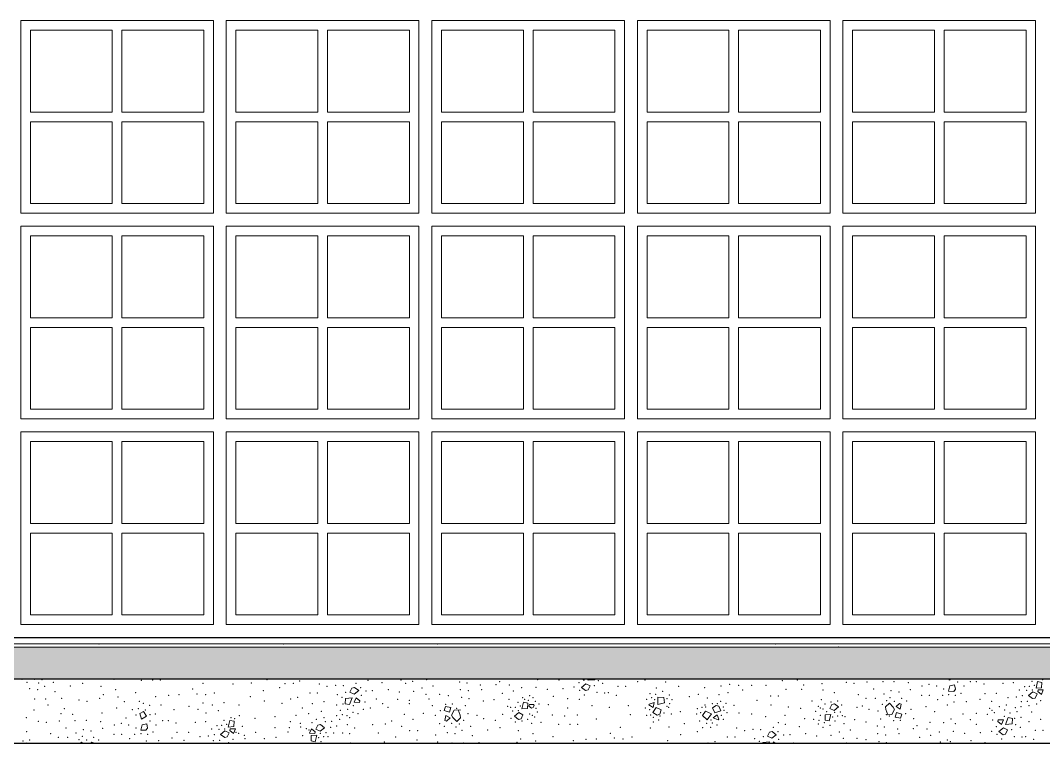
# Model space of a CAD drawing. Header units: metres. Extents: x -67.2 to -32.8, y -0.2 to 5.
# Drawn here: x -61.374 to -59.782, y -0.165 to 0.96 of the extents above; entities that cross this region are included whole.
import ezdxf

# ---------------------------------------------------------------- set-up
doc = ezdxf.new("R2010")
doc.units = ezdxf.units.M
doc.header["$MEASUREMENT"] = 0
for name, color, linetype, lineweight in [('Janelas Archicad_Caneta_No__3', 7, 'Continuous', 25), ('Janelas Archicad_Caneta_No__43', 44, 'Continuous', 0), ('LAJES.EST_Caneta_No__241', 7, 'Continuous', 13), ('LAJES.EST_Caneta_No__3', 7, 'Continuous', 25)]:
    doc.layers.add(name, color=color, linetype=linetype, lineweight=lineweight)
doc.layers.add('LAJES.EST', color=7, linetype='Continuous')
doc.layers.add('LAJES.EST_Caneta_No__95', color=7, linetype='Continuous', lineweight=0, true_color=0xaeaeae)
doc.layers.add('LAJES.EST_Caneta_No__97', color=7, linetype='Continuous', lineweight=5, true_color=0x6b6b6b)

# ---------------------------------------------------------------- blocks, each defined once
blk = doc.blocks.new('*X1')
at = {"layer": 'LAJES.EST_Caneta_No__241', "color": 7, "linetype": 'Continuous', "lineweight": 13}
for p, q in [((-60.8614, -0.0851), (-60.8583, -0.0787)), ((-60.8583, -0.0787), (-60.8542, -0.0777)), ((-60.8542, -0.0777), (-60.8479, -0.0827)), ((-60.4942, -0.0721), (-60.501, -0.0777)), ((-60.4946, -0.0827), (-60.501, -0.0777)), ((-60.497, -0.0667), (-60.499, -0.065)), ((-60.4963, -0.065), (-60.497, -0.0667)), ((-60.4942, -0.0721), (-60.4875, -0.0753)), ((-60.4909, -0.0666), (-60.4902, -0.065)), ((-60.4804, -0.0657), (-60.4909, -0.0666)), ((-60.4875, -0.0753), (-60.4906, -0.0817)), ((-60.4804, -0.065), (-60.4804, -0.0657)), ((-59.9275, -0.0751), (-59.9295, -0.0836)), ((-59.9285, -0.0665), (-59.9289, -0.065)), ((-59.926, -0.065), (-59.9285, -0.0665)), ((-59.9275, -0.0751), (-59.9202, -0.0736)), ((-59.9202, -0.0736), (-59.9188, -0.0805)), ((-59.7934, -0.0787), (-59.7909, -0.0684)), ((-59.7847, -0.0781), (-59.7934, -0.0787)), ((-59.7844, -0.0698), (-59.7909, -0.0684)), ((-59.7844, -0.0698), (-59.7847, -0.0781)), ((-60.8688, -0.1031), (-60.8685, -0.0947)), ((-60.8685, -0.0947), (-60.858, -0.0938)), ((-60.858, -0.0938), (-60.8623, -0.1045)), ((-60.8547, -0.0883), (-60.8614, -0.0851)), ((-60.8548, -0.1007), (-60.8519, -0.0937)), ((-60.8547, -0.0883), (-60.8479, -0.0827)), ((-60.8519, -0.0937), (-60.8461, -0.0985)), ((-60.4906, -0.0817), (-60.4946, -0.0827)), ((-60.382, -0.1044), (-60.3823, -0.093)), ((-60.3728, -0.0935), (-60.3823, -0.093)), ((-60.3728, -0.0935), (-60.3718, -0.1018)), ((-59.9215, -0.0838), (-59.9295, -0.0836)), ((-59.9188, -0.0805), (-59.9215, -0.0838)), ((-59.7984, -0.0846), (-59.8053, -0.0902)), ((-59.7989, -0.0952), (-59.8053, -0.0902)), ((-59.7948, -0.0942), (-59.7989, -0.0952)), ((-59.7984, -0.0846), (-59.7918, -0.0878)), ((-59.7918, -0.0878), (-59.7948, -0.0942)), ((-59.7908, -0.084), (-59.7901, -0.0814)), ((-59.785, -0.0887), (-59.7908, -0.084)), ((-59.7901, -0.0814), (-59.7822, -0.0817)), ((-59.7822, -0.0817), (-59.785, -0.0887)), ((-60.8688, -0.1031), (-60.8623, -0.1045)), ((-60.8468, -0.1011), (-60.8548, -0.1007)), ((-60.8461, -0.0985), (-60.8468, -0.1011)), ((-60.7127, -0.1072), (-60.715, -0.1135)), ((-60.7127, -0.1072), (-60.7045, -0.1087)), ((-60.7045, -0.1087), (-60.7065, -0.1164)), ((-60.5937, -0.111), (-60.5911, -0.1007)), ((-60.585, -0.1105), (-60.5937, -0.111)), ((-60.5847, -0.1021), (-60.5911, -0.1007)), ((-60.5847, -0.1021), (-60.585, -0.1105)), ((-60.5828, -0.1068), (-60.5821, -0.1042)), ((-60.5787, -0.1102), (-60.5828, -0.1068)), ((-60.5821, -0.1042), (-60.5758, -0.1045)), ((-60.5787, -0.1102), (-60.576, -0.1091)), ((-60.5748, -0.106), (-60.576, -0.1091)), ((-60.5748, -0.106), (-60.5758, -0.1045)), ((-60.396, -0.105), (-60.3959, -0.1037)), ((-60.3895, -0.1088), (-60.396, -0.105)), ((-60.3959, -0.1037), (-60.3878, -0.1014)), ((-60.3849, -0.1091), (-60.3902, -0.1169)), ((-60.3878, -0.1014), (-60.3895, -0.1088)), ((-60.3849, -0.1091), (-60.3772, -0.1125)), ((-60.3718, -0.1018), (-60.382, -0.1044)), ((-60.2971, -0.1096), (-60.2913, -0.1056)), ((-60.2933, -0.117), (-60.2971, -0.1096)), ((-60.2913, -0.1056), (-60.2872, -0.1068)), ((-60.2872, -0.1068), (-60.2842, -0.1143)), ((-60.1144, -0.1105), (-60.1113, -0.1041)), ((-60.1077, -0.1137), (-60.1144, -0.1105)), ((-60.1113, -0.1041), (-60.1072, -0.1031)), ((-60.1077, -0.1137), (-60.1009, -0.1081)), ((-60.1072, -0.1031), (-60.1009, -0.1081)), ((-60.0275, -0.1078), (-60.0217, -0.1022)), ((-60.0271, -0.1119), (-60.0275, -0.1078)), ((-60.0217, -0.1022), (-60.0156, -0.1085)), ((-60.0156, -0.1085), (-60.0135, -0.112)), ((-60.0114, -0.1076), (-60.0059, -0.1025)), ((-60.0048, -0.1114), (-60.0114, -0.1076)), ((-60.0059, -0.1025), (-60.0034, -0.1036)), ((-60.0034, -0.1036), (-60.0048, -0.1114)), ((-61.1827, -0.1154), (-61.1888, -0.1182)), ((-61.1861, -0.1271), (-61.1888, -0.1182)), ((-61.178, -0.1222), (-61.1861, -0.1271)), ((-61.1827, -0.1154), (-61.178, -0.1222)), ((-60.7065, -0.1164), (-60.715, -0.1135)), ((-60.7137, -0.1293), (-60.7123, -0.1215)), ((-60.7123, -0.1215), (-60.7057, -0.1252)), ((-60.7057, -0.1252), (-60.7112, -0.1303)), ((-60.699, -0.1129), (-60.7036, -0.1209)), ((-60.7014, -0.1244), (-60.7036, -0.1209)), ((-60.6953, -0.1307), (-60.7014, -0.1244)), ((-60.693, -0.1126), (-60.699, -0.1129)), ((-60.6895, -0.1251), (-60.6953, -0.1307)), ((-60.69, -0.1209), (-60.693, -0.1126)), ((-60.69, -0.1209), (-60.6895, -0.1251)), ((-60.5987, -0.1169), (-60.6055, -0.1225)), ((-60.5992, -0.1275), (-60.6055, -0.1225)), ((-60.5951, -0.1265), (-60.5992, -0.1275)), ((-60.5987, -0.1169), (-60.5921, -0.1201)), ((-60.5921, -0.1201), (-60.5951, -0.1265)), ((-60.3832, -0.1209), (-60.3902, -0.1169)), ((-60.3793, -0.1192), (-60.3832, -0.1209)), ((-60.3772, -0.1125), (-60.3793, -0.1192)), ((-60.3125, -0.1215), (-60.308, -0.1144)), ((-60.3125, -0.1215), (-60.3054, -0.1279)), ((-60.308, -0.1144), (-60.2985, -0.1188)), ((-60.2985, -0.1188), (-60.3054, -0.1279)), ((-60.2958, -0.1248), (-60.2899, -0.1202)), ((-60.2882, -0.1281), (-60.2958, -0.1248)), ((-60.2933, -0.117), (-60.2842, -0.1143)), ((-60.2899, -0.1202), (-60.2872, -0.1272)), ((-60.2872, -0.1272), (-60.2882, -0.1281)), ((-60.1218, -0.1285), (-60.1215, -0.1201)), ((-60.1215, -0.1201), (-60.1128, -0.1196)), ((-60.1128, -0.1196), (-60.1153, -0.1299)), ((-60.0271, -0.1119), (-60.0241, -0.1203)), ((-60.0241, -0.1203), (-60.0181, -0.12)), ((-60.0181, -0.12), (-60.0135, -0.112)), ((-60.0126, -0.1242), (-60.0105, -0.1165)), ((-60.0044, -0.1256), (-60.0126, -0.1242)), ((-60.0105, -0.1165), (-60.0021, -0.1194)), ((-60.0044, -0.1256), (-60.0021, -0.1194)), ((-59.841, -0.1352), (-59.8368, -0.1245)), ((-59.8303, -0.126), (-59.8368, -0.1245)), ((-59.8303, -0.126), (-59.8306, -0.1343)), ((-61.185, -0.1357), (-61.1871, -0.1442)), ((-61.185, -0.1357), (-61.1778, -0.1342)), ((-61.1764, -0.1411), (-61.1791, -0.1444)), ((-61.1778, -0.1342), (-61.1764, -0.1411)), ((-61.051, -0.1393), (-61.0484, -0.129)), ((-61.0423, -0.1387), (-61.051, -0.1393)), ((-61.0419, -0.1304), (-61.0484, -0.129)), ((-61.0484, -0.1446), (-61.0477, -0.1419)), ((-61.0477, -0.1419), (-61.0398, -0.1423)), ((-61.0398, -0.1423), (-61.0426, -0.1493)), ((-61.0419, -0.1304), (-61.0423, -0.1387)), ((-60.9242, -0.1489), (-60.9214, -0.1419)), ((-60.9214, -0.1419), (-60.9156, -0.1466)), ((-60.9147, -0.1428), (-60.9116, -0.1364)), ((-60.908, -0.146), (-60.9147, -0.1428)), ((-60.9116, -0.1364), (-60.9075, -0.1354)), ((-60.908, -0.146), (-60.9012, -0.1404)), ((-60.9075, -0.1354), (-60.9012, -0.1404)), ((-60.7112, -0.1303), (-60.7137, -0.1293)), ((-60.1218, -0.1285), (-60.1153, -0.1299)), ((-59.8529, -0.1305), (-59.8523, -0.1279)), ((-59.8471, -0.1353), (-59.8529, -0.1305)), ((-59.8523, -0.1279), (-59.8443, -0.1283)), ((-59.8443, -0.1407), (-59.8512, -0.1463)), ((-59.8443, -0.1283), (-59.8471, -0.1353)), ((-59.8443, -0.1407), (-59.8377, -0.1439)), ((-59.8306, -0.1343), (-59.841, -0.1352)), ((-61.1791, -0.1444), (-61.1871, -0.1442)), ((-61.056, -0.1452), (-61.0628, -0.1508)), ((-61.0565, -0.1558), (-61.0628, -0.1508)), ((-61.0524, -0.1548), (-61.0565, -0.1558)), ((-61.056, -0.1452), (-61.0493, -0.1484)), ((-61.0493, -0.1484), (-61.0524, -0.1548)), ((-61.0426, -0.1493), (-61.0484, -0.1446)), ((-60.9163, -0.1492), (-60.9242, -0.1489)), ((-60.9221, -0.1608), (-60.9218, -0.1525)), ((-60.9218, -0.1525), (-60.9131, -0.1519)), ((-60.9156, -0.1466), (-60.9163, -0.1492)), ((-60.9131, -0.1519), (-60.9156, -0.1622)), ((-60.2116, -0.1537), (-60.2085, -0.1473)), ((-60.2049, -0.1569), (-60.2116, -0.1537)), ((-60.2085, -0.1473), (-60.2044, -0.1463)), ((-60.2049, -0.1569), (-60.1981, -0.1513)), ((-60.2044, -0.1463), (-60.1981, -0.1513)), ((-59.8448, -0.1513), (-59.8512, -0.1463)), ((-59.8407, -0.1503), (-59.8448, -0.1513)), ((-59.8377, -0.1439), (-59.8407, -0.1503)), ((-61.369, -0.165), (-61.3689, -0.1647)), ((-61.3689, -0.1647), (-61.3648, -0.1637)), ((-61.3648, -0.1637), (-61.3631, -0.165)), ((-61.2816, -0.165), (-61.2793, -0.1628)), ((-61.2793, -0.1628), (-61.2771, -0.165)), ((-61.2655, -0.165), (-61.2634, -0.1631)), ((-61.2634, -0.1631), (-61.2609, -0.1641)), ((-61.2609, -0.1641), (-61.2611, -0.165)), ((-60.9221, -0.1608), (-60.9156, -0.1622)), ((-60.2187, -0.1633), (-60.2082, -0.1624)), ((-60.2187, -0.165), (-60.2187, -0.1633)), ((-60.2082, -0.1624), (-60.2093, -0.165)), ((-60.2032, -0.165), (-60.2021, -0.1623)), ((-60.2021, -0.1623), (-60.1989, -0.165))]:
    blk.add_line(p, q, dxfattribs=at)
for p in [(-61.3719, -0.0653), (-61.3642, -0.0696), (-61.3599, -0.0794), (-61.353, -0.0651), (-61.3463, -0.0709), (-61.341, -0.0658), (-61.3367, -0.0761), (-61.3234, -0.0697), (-61.297, -0.0754), (-61.2776, -0.0715), (-61.2491, -0.0762), (-61.2286, -0.0651), (-61.1863, -0.0667), (-61.1685, -0.0663), (-61.1566, -0.0663), (-61.0902, -0.0714), (-61.0436, -0.0725), (-61.0148, -0.0706), (-60.9908, -0.0654), (-60.9707, -0.0782), (-60.9624, -0.0718), (-60.9495, -0.0713), (-60.9398, -0.0675), (-60.9092, -0.0722), (-60.897, -0.0762), (-60.8839, -0.0742), (-60.8718, -0.0749), (-60.8523, -0.0712), (-60.8448, -0.0781), (-60.8336, -0.0667), (-60.8115, -0.0702), (-60.7819, -0.066), (-60.7747, -0.0713), (-60.7639, -0.0681), (-60.7493, -0.0785), (-60.7423, -0.0657), (-60.7321, -0.0753), (-60.6905, -0.0693), (-60.6792, -0.0709), (-60.6587, -0.0739), (-60.6343, -0.0735), (-60.6286, -0.0687), (-60.6131, -0.0738), (-60.5939, -0.0783), (-60.5717, -0.0774), (-60.569, -0.0657), (-60.5359, -0.0664), (-60.5299, -0.0794), (-60.5125, -0.0772), (-60.5051, -0.0704), (-60.4809, -0.075), (-60.4749, -0.0672), (-60.4679, -0.0714), (-60.4443, -0.0758), (-60.4325, -0.0758), (-60.4134, -0.0687), (-60.4022, -0.0663), (-60.3846, -0.0788), (-60.37, -0.0691), (-60.3497, -0.0759), (-60.3091, -0.078), (-60.2839, -0.0755), (-60.2701, -0.0728), (-60.2566, -0.0743), (-60.2361, -0.0745), (-60.2138, -0.0745), (-60.1882, -0.0672), (-60.165, -0.0664), (-60.1551, -0.0741), (-60.1264, -0.0717), (-60.0889, -0.0698), (-60.0767, -0.0716), (-60.0565, -0.0694), (-60.0319, -0.0686), (-60.0145, -0.0686), (-59.9921, -0.0703), (-59.9707, -0.0755), (-59.96, -0.0731), (-59.9483, -0.0754), (-59.9152, -0.0693), (-59.9058, -0.0754), (-59.8957, -0.0687), (-59.8866, -0.069), (-59.8746, -0.0723), (-59.8446, -0.0712), (-59.8285, -0.0704), (-59.8111, -0.0764), (-59.8038, -0.0761), (-59.7998, -0.0684), (-59.7961, -0.0745), (-59.7833, -0.0657), (-61.3478, -0.0813), (-61.3208, -0.0841), (-61.3104, -0.0949), (-61.2511, -0.0948), (-61.2455, -0.0892), (-61.2264, -0.0812), (-61.2224, -0.0924), (-61.195, -0.0858), (-61.1637, -0.092), (-61.1436, -0.0901), (-61.1275, -0.0891), (-61.1061, -0.0803), (-61.0996, -0.0877), (-61.0862, -0.0892), (-61.0724, -0.0865), (-61.0165, -0.0922), (-60.9962, -0.0828), (-60.9428, -0.0933), (-60.9238, -0.0862), (-60.912, -0.0862), (-60.881, -0.0891), (-60.874, -0.0933), (-60.868, -0.0855), (-60.8438, -0.0901), (-60.8364, -0.0832), (-60.8264, -0.0827), (-60.8018, -0.0813), (-60.7846, -0.0846), (-60.7624, -0.0837), (-60.7431, -0.0882), (-60.722, -0.0885), (-60.7082, -0.0904), (-60.6896, -0.0813), (-60.6876, -0.0933), (-60.6772, -0.083), (-60.6763, -0.095), (-60.6566, -0.0812), (-60.6242, -0.0867), (-60.607, -0.0835), (-60.5924, -0.0939), (-60.5815, -0.0907), (-60.5764, -0.0936), (-60.5544, -0.0807), (-60.5447, -0.0918), (-60.5226, -0.0953), (-60.5041, -0.0823), (-60.4966, -0.0893), (-60.4771, -0.0855), (-60.465, -0.0863), (-60.4592, -0.0858), (-60.447, -0.0898), (-60.3943, -0.0873), (-60.3918, -0.0938), (-60.3853, -0.0884), (-60.3745, -0.0838), (-60.3677, -0.095), (-60.3643, -0.0895), (-60.3334, -0.0921), (-60.3189, -0.0883), (-60.3052, -0.0943), (-60.2872, -0.089), (-60.273, -0.086), (-60.2501, -0.0817), (-60.2067, -0.0912), (-60.1948, -0.0911), (-60.1825, -0.0808), (-60.1581, -0.0808), (-60.1251, -0.0819), (-60.1072, -0.0858), (-60.0698, -0.0888), (-60.058, -0.0949), (-60.0461, -0.0801), (-60.0434, -0.0946), (-60.0302, -0.0881), (-60.0206, -0.0934), (-60.0191, -0.0829), (-60.007, -0.0848), (-60.0027, -0.0947), (-59.9889, -0.081), (-59.9714, -0.0901), (-59.9593, -0.09), (-59.939, -0.0902), (-59.9372, -0.0802), (-59.9293, -0.0892), (-59.9191, -0.0902), (-59.9103, -0.0867), (-59.873, -0.0872), (-59.855, -0.0868), (-59.8373, -0.0936), (-59.8242, -0.0927), (-59.8194, -0.0819), (-59.8149, -0.0907), (-59.8078, -0.0823), (-59.799, -0.0816), (-61.3524, -0.0957), (-61.335, -0.0957), (-61.3313, -0.105), (-61.3062, -0.111), (-61.2831, -0.0972), (-61.271, -0.0991), (-61.2245, -0.1096), (-61.2126, -0.1001), (-61.191, -0.111), (-61.1894, -0.0993), (-61.1832, -0.1025), (-61.1731, -0.1056), (-61.1554, -0.1053), (-61.1121, -0.1069), (-61.0901, -0.1022), (-61.0755, -0.1053), (-61.0577, -0.1015), (-61.0341, -0.1051), (-60.9946, -0.0987), (-60.9673, -0.1023), (-60.954, -0.0957), (-60.9355, -0.1096), (-60.9202, -0.1032), (-60.9021, -0.0997), (-60.8824, -0.1051), (-60.8723, -0.1034), (-60.8563, -0.1061), (-60.8379, -0.1006), (-60.83, -0.1095), (-60.8203, -0.0956), (-60.8106, -0.1029), (-60.8021, -0.1086), (-60.7873, -0.0963), (-60.7691, -0.1031), (-60.769, -0.0978), (-60.7383, -0.0956), (-60.7331, -0.1063), (-60.7126, -0.1038), (-60.7023, -0.1034), (-60.6954, -0.1105), (-60.6816, -0.1063), (-60.6538, -0.0986), (-60.6374, -0.0969), (-60.6157, -0.1073), (-60.614, -0.0964), (-60.6114, -0.1088), (-60.6041, -0.1085), (-60.6001, -0.1007), (-60.5964, -0.1068), (-60.5896, -0.0964), (-60.5836, -0.098), (-60.5728, -0.0994), (-60.5717, -0.1101), (-60.567, -0.1034), (-60.5529, -0.1043), (-60.5225, -0.1096), (-60.5044, -0.0962), (-60.4846, -0.106), (-60.4578, -0.1085), (-60.428, -0.1062), (-60.4014, -0.1095), (-60.3994, -0.0963), (-60.3873, -0.0965), (-60.3681, -0.1069), (-60.3651, -0.1088), (-60.364, -0.103), (-60.3599, -0.0967), (-60.3205, -0.1109), (-60.3133, -0.1086), (-60.3088, -0.1048), (-60.3077, -0.1082), (-60.2975, -0.1028), (-60.2898, -0.1028), (-60.2844, -0.0996), (-60.2801, -0.108), (-60.2761, -0.1023), (-60.2636, -0.1057), (-60.228, -0.0977), (-60.2061, -0.1053), (-60.1791, -0.1084), (-60.1598, -0.1101), (-60.1422, -0.0986), (-60.1323, -0.107), (-60.129, -0.1095), (-60.1276, -0.0969), (-60.1217, -0.1035), (-60.1126, -0.1004), (-60.1024, -0.099), (-60.0958, -0.1049), (-60.0721, -0.1088), (-60.0636, -0.1066), (-60.0329, -0.1041), (-60.0259, -0.0984), (-60.0139, -0.0991), (-59.995, -0.0989), (-59.9646, -0.1076), (-59.9467, -0.0967), (-59.9313, -0.1051), (-59.9211, -0.1005), (-59.9017, -0.0997), (-59.8809, -0.096), (-59.8656, -0.1101), (-59.8624, -0.0994), (-59.8503, -0.1079), (-59.8399, -0.1053), (-59.8258, -0.1092), (-59.8166, -0.1074), (-59.8165, -0.0999), (-59.8068, -0.0996), (-59.8046, -0.1059), (-59.7926, -0.1033), (-59.7861, -0.0981), (-61.3652, -0.1246), (-61.3532, -0.1129), (-61.3113, -0.1184), (-61.2931, -0.1198), (-61.2473, -0.1175), (-61.2103, -0.1252), (-61.2005, -0.1122), (-61.1946, -0.1205), (-61.1802, -0.113), (-61.1727, -0.1201), (-61.1646, -0.1192), (-61.1354, -0.1124), (-61.0982, -0.1119), (-61.0857, -0.1175), (-61.0666, -0.1139), (-61.0469, -0.1247), (-61.0409, -0.1263), (-61.0337, -0.1219), (-61.0094, -0.1258), (-60.9782, -0.1234), (-60.9455, -0.1211), (-60.9258, -0.1185), (-60.9139, -0.1273), (-60.9062, -0.1149), (-60.9018, -0.1247), (-60.8824, -0.1216), (-60.8774, -0.1272), (-60.8762, -0.1136), (-60.8732, -0.1199), (-60.8659, -0.1215), (-60.8648, -0.1116), (-60.8621, -0.125), (-60.8565, -0.1163), (-60.8489, -0.1185), (-60.8409, -0.1118), (-60.7767, -0.1196), (-60.7471, -0.1182), (-60.7288, -0.1212), (-60.7206, -0.1141), (-60.6904, -0.113), (-60.6778, -0.1184), (-60.6635, -0.1211), (-60.6534, -0.1263), (-60.6237, -0.1195), (-60.6106, -0.1257), (-60.6081, -0.1146), (-60.5993, -0.1139), (-60.5847, -0.1271), (-60.5816, -0.1191), (-60.5775, -0.1211), (-60.5741, -0.1236), (-60.5699, -0.1159), (-60.5466, -0.1205), (-60.5273, -0.1222), (-60.5074, -0.1207), (-60.478, -0.1268), (-60.425, -0.1201), (-60.3994, -0.1209), (-60.3949, -0.1122), (-60.3935, -0.1206), (-60.3894, -0.1244), (-60.3786, -0.1224), (-60.3726, -0.1175), (-60.3614, -0.1193), (-60.3469, -0.1153), (-60.3216, -0.1193), (-60.3156, -0.1172), (-60.2835, -0.1209), (-60.2801, -0.1271), (-60.2794, -0.1135), (-60.2746, -0.117), (-60.2556, -0.1176), (-60.2361, -0.1192), (-60.2144, -0.123), (-60.184, -0.121), (-60.1535, -0.1263), (-60.1394, -0.1272), (-60.1366, -0.1147), (-60.1292, -0.1211), (-60.1249, -0.1115), (-60.1194, -0.1154), (-60.1101, -0.1238), (-60.1071, -0.1167), (-60.1023, -0.1221), (-60.0983, -0.116), (-60.0951, -0.1218), (-60.0907, -0.1233), (-60.0536, -0.1118), (-60.0392, -0.1144), (-60.0354, -0.1266), (-60.0267, -0.1199), (-60.0217, -0.1224), (-59.9965, -0.1187), (-59.9882, -0.1117), (-59.9839, -0.1265), (-59.951, -0.1156), (-59.9256, -0.1266), (-59.9072, -0.1188), (-59.8862, -0.1182), (-59.8691, -0.1196), (-59.8618, -0.1136), (-59.8582, -0.1172), (-59.8428, -0.1229), (-59.8425, -0.1127), (-59.8342, -0.1174), (-59.8268, -0.1256), (-59.8229, -0.1154), (-59.8166, -0.124), (-59.8002, -0.1157), (-59.7863, -0.1274), (-61.3465, -0.1303), (-61.3343, -0.1322), (-61.3141, -0.13), (-61.3037, -0.1407), (-61.2895, -0.1292), (-61.2721, -0.1291), (-61.2497, -0.1309), (-61.2464, -0.1416), (-61.2282, -0.1361), (-61.2176, -0.1337), (-61.2059, -0.136), (-61.1948, -0.1408), (-61.1728, -0.1299), (-61.1633, -0.136), (-61.1532, -0.1293), (-61.1442, -0.1296), (-61.1322, -0.1329), (-61.1022, -0.1318), (-61.0861, -0.131), (-61.077, -0.1425), (-61.0686, -0.137), (-61.0654, -0.1428), (-61.0614, -0.1367), (-61.0574, -0.129), (-61.0566, -0.1422), (-61.0536, -0.1351), (-61.029, -0.1384), (-60.978, -0.1405), (-60.9558, -0.1401), (-60.9543, -0.1312), (-60.9389, -0.1337), (-60.938, -0.1392), (-60.9292, -0.1419), (-60.9203, -0.1325), (-60.8996, -0.131), (-60.8915, -0.1399), (-60.8899, -0.1307), (-60.8822, -0.1379), (-60.8653, -0.1358), (-60.8542, -0.1407), (-60.826, -0.1354), (-60.8066, -0.1347), (-60.7965, -0.1301), (-60.7811, -0.1384), (-60.7631, -0.1275), (-60.722, -0.1339), (-60.7144, -0.1382), (-60.7032, -0.1337), (-60.6965, -0.1395), (-60.6912, -0.1344), (-60.6842, -0.1287), (-60.6736, -0.1383), (-60.6353, -0.1289), (-60.6278, -0.1401), (-60.6041, -0.1316), (-60.5938, -0.1302), (-60.5788, -0.1337), (-60.5642, -0.132), (-60.5364, -0.1353), (-60.5187, -0.1349), (-60.5068, -0.1349), (-60.4404, -0.14), (-60.3938, -0.1411), (-60.389, -0.1314), (-60.3808, -0.1283), (-60.365, -0.1392), (-60.341, -0.134), (-60.3173, -0.1301), (-60.3126, -0.1404), (-60.306, -0.1334), (-60.2997, -0.1398), (-60.2994, -0.1283), (-60.2975, -0.1332), (-60.29, -0.1361), (-60.2594, -0.1408), (-60.2341, -0.1428), (-60.2025, -0.1398), (-60.1946, -0.1328), (-60.1838, -0.1353), (-60.1617, -0.1388), (-60.1321, -0.1346), (-60.1315, -0.1289), (-60.1249, -0.1399), (-60.1228, -0.1326), (-60.1141, -0.1367), (-60.1064, -0.1299), (-60.0924, -0.1342), (-60.0755, -0.1278), (-60.0583, -0.1315), (-60.0407, -0.1379), (-60.0294, -0.1395), (-60.0148, -0.1294), (-60.0089, -0.1425), (-60.0045, -0.1291), (-59.9845, -0.1421), (-59.9787, -0.1373), (-59.9633, -0.1424), (-59.9586, -0.132), (-59.9374, -0.1328), (-59.9192, -0.1343), (-59.8958, -0.1277), (-59.8861, -0.135), (-59.8611, -0.1284), (-59.8552, -0.1389), (-59.8251, -0.1358), (-59.8181, -0.14), (-59.8043, -0.1309), (-61.3648, -0.1464), (-61.3274, -0.1494), (-61.3156, -0.1554), (-61.301, -0.1552), (-61.2878, -0.1487), (-61.2835, -0.159), (-61.2781, -0.154), (-61.2767, -0.1435), (-61.2645, -0.1454), (-61.2603, -0.1553), (-61.229, -0.1507), (-61.2169, -0.1506), (-61.2042, -0.1573), (-61.1966, -0.1508), (-61.1868, -0.1498), (-61.1766, -0.1508), (-61.1679, -0.1473), (-61.1385, -0.1565), (-61.1306, -0.1478), (-61.1126, -0.1474), (-61.0949, -0.1542), (-61.0818, -0.1532), (-61.0725, -0.1513), (-61.0437, -0.1586), (-61.0388, -0.1474), (-61.0348, -0.1493), (-61.026, -0.152), (-61.0251, -0.1575), (-61.0081, -0.1478), (-60.995, -0.1574), (-60.9766, -0.1552), (-60.9578, -0.147), (-60.935, -0.1528), (-60.9252, -0.1438), (-60.9104, -0.1561), (-60.9074, -0.149), (-60.9026, -0.1545), (-60.8986, -0.1483), (-60.8954, -0.1541), (-60.887, -0.1487), (-60.8727, -0.1484), (-60.8621, -0.1495), (-60.8174, -0.1484), (-60.7905, -0.1549), (-60.7684, -0.1451), (-60.7563, -0.1451), (-60.7282, -0.1518), (-60.7101, -0.148), (-60.6979, -0.1499), (-60.6869, -0.1447), (-60.671, -0.1527), (-60.6472, -0.144), (-60.5992, -0.1448), (-60.5956, -0.1578), (-60.5766, -0.1498), (-60.5452, -0.1543), (-60.4938, -0.1587), (-60.4777, -0.1577), (-60.4563, -0.1489), (-60.4498, -0.1563), (-60.4364, -0.1578), (-60.4226, -0.1551), (-60.3464, -0.1514), (-60.3209, -0.1468), (-60.274, -0.1548), (-60.2622, -0.1548), (-60.2472, -0.1448), (-60.2312, -0.1576), (-60.222, -0.1435), (-60.2181, -0.1541), (-60.1949, -0.1467), (-60.194, -0.1587), (-60.1865, -0.1518), (-60.1766, -0.1512), (-60.152, -0.1499), (-60.1348, -0.1532), (-60.1125, -0.1523), (-60.0994, -0.1471), (-60.0933, -0.1568), (-60.0823, -0.1439), (-60.0721, -0.1571), (-60.0583, -0.159), (-60.0398, -0.1499), (-60.0274, -0.1516), (-60.0068, -0.1498), (-59.9744, -0.1553), (-59.9572, -0.1521), (-59.9441, -0.1469), (-59.9317, -0.1593), (-59.9219, -0.146), (-59.9046, -0.1493), (-59.8801, -0.1479), (-59.8627, -0.1458), (-59.8543, -0.1509), (-59.8468, -0.1578), (-59.8311, -0.1436), (-59.8273, -0.1541), (-59.8152, -0.1549), (-59.8094, -0.1544), (-59.7972, -0.1584), (-59.7944, -0.1444), (-59.7827, -0.1444), (-61.3702, -0.161), (-61.3599, -0.1596), (-61.2905, -0.1647), (-61.2715, -0.1597), (-61.2526, -0.1595), (-61.1787, -0.1611), (-61.1593, -0.1603), (-61.12, -0.1599), (-61.0741, -0.1604), (-61.0644, -0.1602), (-61.0502, -0.1639), (-60.9231, -0.1649), (-60.9066, -0.1622), (-60.8605, -0.1644), (-60.8082, -0.1624), (-60.7571, -0.1596), (-60.725, -0.1626), (-60.7026, -0.1643), (-60.6851, -0.1643), (-60.6605, -0.1635), (-60.6013, -0.1634), (-60.5726, -0.161), (-60.5139, -0.1606), (-60.3667, -0.1608), (-60.3042, -0.1643), (-60.293, -0.1619), (-60.2242, -0.1618), (-60.1705, -0.1642), (-60.1375, -0.1649), (-60.0885, -0.1642), (-60.0378, -0.1619), (-60.0265, -0.1636), (-59.9642, -0.1649), (-59.9426, -0.1625), (-59.9266, -0.1622), (-59.8949, -0.1604), (-59.8728, -0.1639), (-59.8546, -0.1648)]:
    blk.add_point(p, dxfattribs=at)

msp = doc.modelspace()

# ---------------------------------------------------------------- hatches: boundary and pattern name
at = {"layer": 'LAJES.EST_Caneta_No__95', "linetype": 'Continuous', "lineweight": 0, "true_color": 0xaeaeae}
msp.add_hatch(color=253, dxfattribs=at).paths.add_polyline_path([(-67.1581, -0.065), (-56.1851, -0.065), (-56.1851, -0.015), (-67.1581, -0.015)])

# ---------------------------------------------------------------- linework, layer by layer
at = {"layer": 'Janelas Archicad_Caneta_No__3', "color": 7, "linetype": 'Continuous', "lineweight": 25}
msp.add_line((-66.514, 0), (-56.574, 0), dxfattribs=at)
at = {"layer": 'Janelas Archicad_Caneta_No__43', "color": 44, "linetype": 'Continuous', "lineweight": 0}
for p, q in [((-61.074, 0.96), (-61.374, 0.96)), ((-61.374, 0.96), (-61.374, 0.66)), ((-61.074, 0.66), (-61.074, 0.96)), ((-60.754, 0.96), (-61.054, 0.96)), ((-61.054, 0.96), (-61.054, 0.66)), ((-60.754, 0.66), (-60.754, 0.96)), ((-60.434, 0.96), (-60.734, 0.96)), ((-60.734, 0.96), (-60.734, 0.66)), ((-60.434, 0.66), (-60.434, 0.96)), ((-60.114, 0.96), (-60.414, 0.96)), ((-60.414, 0.96), (-60.414, 0.66)), ((-60.114, 0.66), (-60.114, 0.96)), ((-59.794, 0.96), (-60.094, 0.96)), ((-60.094, 0.96), (-60.094, 0.66)), ((-59.794, 0.66), (-59.794, 0.96)), ((-61.359, 0.8175), (-61.359, 0.945)), ((-61.359, 0.945), (-61.2315, 0.945)), ((-61.2315, 0.945), (-61.2315, 0.8175)), ((-61.2165, 0.8175), (-61.2165, 0.945)), ((-61.2165, 0.945), (-61.089, 0.945)), ((-61.089, 0.945), (-61.089, 0.8175)), ((-61.039, 0.8175), (-61.039, 0.945)), ((-61.039, 0.945), (-60.9115, 0.945)), ((-60.9115, 0.945), (-60.9115, 0.8175)), ((-60.8965, 0.8175), (-60.8965, 0.945)), ((-60.8965, 0.945), (-60.769, 0.945)), ((-60.769, 0.945), (-60.769, 0.8175)), ((-60.719, 0.8175), (-60.719, 0.945)), ((-60.719, 0.945), (-60.5915, 0.945)), ((-60.5915, 0.945), (-60.5915, 0.8175)), ((-60.5765, 0.8175), (-60.5765, 0.945)), ((-60.5765, 0.945), (-60.449, 0.945)), ((-60.449, 0.945), (-60.449, 0.8175)), ((-60.399, 0.8175), (-60.399, 0.945)), ((-60.399, 0.945), (-60.2715, 0.945)), ((-60.2715, 0.945), (-60.2715, 0.8175)), ((-60.2565, 0.8175), (-60.2565, 0.945)), ((-60.2565, 0.945), (-60.129, 0.945)), ((-60.129, 0.945), (-60.129, 0.8175)), ((-60.079, 0.8175), (-60.079, 0.945)), ((-60.079, 0.945), (-59.9515, 0.945)), ((-59.9515, 0.945), (-59.9515, 0.8175)), ((-59.9365, 0.8175), (-59.9365, 0.945)), ((-59.9365, 0.945), (-59.809, 0.945)), ((-59.809, 0.945), (-59.809, 0.8175)), ((-61.2315, 0.8175), (-61.359, 0.8175)), ((-61.089, 0.8175), (-61.2165, 0.8175)), ((-60.9115, 0.8175), (-61.039, 0.8175)), ((-60.769, 0.8175), (-60.8965, 0.8175)), ((-60.5915, 0.8175), (-60.719, 0.8175)), ((-60.449, 0.8175), (-60.5765, 0.8175)), ((-60.2715, 0.8175), (-60.399, 0.8175)), ((-60.129, 0.8175), (-60.2565, 0.8175)), ((-59.9515, 0.8175), (-60.079, 0.8175)), ((-59.809, 0.8175), (-59.9365, 0.8175)), ((-61.359, 0.675), (-61.359, 0.8025)), ((-61.359, 0.8025), (-61.2315, 0.8025)), ((-61.2315, 0.8025), (-61.2315, 0.675)), ((-61.2165, 0.675), (-61.2165, 0.8025)), ((-61.2165, 0.8025), (-61.089, 0.8025)), ((-61.089, 0.8025), (-61.089, 0.675)), ((-61.039, 0.675), (-61.039, 0.8025)), ((-61.039, 0.8025), (-60.9115, 0.8025)), ((-60.9115, 0.8025), (-60.9115, 0.675)), ((-60.8965, 0.675), (-60.8965, 0.8025)), ((-60.8965, 0.8025), (-60.769, 0.8025)), ((-60.769, 0.8025), (-60.769, 0.675)), ((-60.719, 0.675), (-60.719, 0.8025)), ((-60.719, 0.8025), (-60.5915, 0.8025)), ((-60.5915, 0.8025), (-60.5915, 0.675)), ((-60.5765, 0.675), (-60.5765, 0.8025)), ((-60.5765, 0.8025), (-60.449, 0.8025)), ((-60.449, 0.8025), (-60.449, 0.675)), ((-60.399, 0.675), (-60.399, 0.8025)), ((-60.399, 0.8025), (-60.2715, 0.8025)), ((-60.2715, 0.8025), (-60.2715, 0.675)), ((-60.2565, 0.675), (-60.2565, 0.8025)), ((-60.2565, 0.8025), (-60.129, 0.8025)), ((-60.129, 0.8025), (-60.129, 0.675)), ((-60.079, 0.675), (-60.079, 0.8025)), ((-60.079, 0.8025), (-59.9515, 0.8025)), ((-59.9515, 0.8025), (-59.9515, 0.675)), ((-59.9365, 0.675), (-59.9365, 0.8025)), ((-59.9365, 0.8025), (-59.809, 0.8025)), ((-59.809, 0.8025), (-59.809, 0.675)), ((-61.2315, 0.675), (-61.359, 0.675)), ((-61.089, 0.675), (-61.2165, 0.675)), ((-60.9115, 0.675), (-61.039, 0.675)), ((-60.769, 0.675), (-60.8965, 0.675)), ((-60.5915, 0.675), (-60.719, 0.675)), ((-60.449, 0.675), (-60.5765, 0.675)), ((-60.2715, 0.675), (-60.399, 0.675)), ((-60.129, 0.675), (-60.2565, 0.675)), ((-59.9515, 0.675), (-60.079, 0.675)), ((-59.809, 0.675), (-59.9365, 0.675)), ((-61.374, 0.66), (-61.074, 0.66)), ((-61.054, 0.66), (-60.754, 0.66)), ((-60.734, 0.66), (-60.434, 0.66)), ((-60.414, 0.66), (-60.114, 0.66)), ((-60.094, 0.66), (-59.794, 0.66)), ((-61.074, 0.64), (-61.374, 0.64)), ((-61.374, 0.64), (-61.374, 0.34)), ((-61.074, 0.34), (-61.074, 0.64)), ((-60.754, 0.64), (-61.054, 0.64)), ((-61.054, 0.64), (-61.054, 0.34)), ((-60.754, 0.34), (-60.754, 0.64)), ((-60.434, 0.64), (-60.734, 0.64)), ((-60.734, 0.64), (-60.734, 0.34)), ((-60.434, 0.34), (-60.434, 0.64)), ((-60.114, 0.64), (-60.414, 0.64)), ((-60.414, 0.64), (-60.414, 0.34)), ((-60.114, 0.34), (-60.114, 0.64)), ((-59.794, 0.64), (-60.094, 0.64)), ((-60.094, 0.64), (-60.094, 0.34)), ((-59.794, 0.34), (-59.794, 0.64)), ((-61.359, 0.4975), (-61.359, 0.625)), ((-61.359, 0.625), (-61.2315, 0.625)), ((-61.2315, 0.625), (-61.2315, 0.4975)), ((-61.2165, 0.4975), (-61.2165, 0.625)), ((-61.2165, 0.625), (-61.089, 0.625)), ((-61.089, 0.625), (-61.089, 0.4975)), ((-61.039, 0.4975), (-61.039, 0.625)), ((-61.039, 0.625), (-60.9115, 0.625)), ((-60.9115, 0.625), (-60.9115, 0.4975)), ((-60.8965, 0.4975), (-60.8965, 0.625)), ((-60.8965, 0.625), (-60.769, 0.625)), ((-60.769, 0.625), (-60.769, 0.4975)), ((-60.719, 0.4975), (-60.719, 0.625)), ((-60.719, 0.625), (-60.5915, 0.625)), ((-60.5915, 0.625), (-60.5915, 0.4975)), ((-60.5765, 0.4975), (-60.5765, 0.625)), ((-60.5765, 0.625), (-60.449, 0.625)), ((-60.449, 0.625), (-60.449, 0.4975)), ((-60.399, 0.4975), (-60.399, 0.625)), ((-60.399, 0.625), (-60.2715, 0.625)), ((-60.2715, 0.625), (-60.2715, 0.4975)), ((-60.2565, 0.4975), (-60.2565, 0.625)), ((-60.2565, 0.625), (-60.129, 0.625)), ((-60.129, 0.625), (-60.129, 0.4975)), ((-60.079, 0.4975), (-60.079, 0.625)), ((-60.079, 0.625), (-59.9515, 0.625)), ((-59.9515, 0.625), (-59.9515, 0.4975)), ((-59.9365, 0.4975), (-59.9365, 0.625)), ((-59.9365, 0.625), (-59.809, 0.625)), ((-59.809, 0.625), (-59.809, 0.4975)), ((-61.2315, 0.4975), (-61.359, 0.4975)), ((-61.089, 0.4975), (-61.2165, 0.4975)), ((-60.9115, 0.4975), (-61.039, 0.4975)), ((-60.769, 0.4975), (-60.8965, 0.4975)), ((-60.5915, 0.4975), (-60.719, 0.4975)), ((-60.449, 0.4975), (-60.5765, 0.4975)), ((-60.2715, 0.4975), (-60.399, 0.4975)), ((-60.129, 0.4975), (-60.2565, 0.4975)), ((-59.9515, 0.4975), (-60.079, 0.4975)), ((-59.809, 0.4975), (-59.9365, 0.4975)), ((-61.359, 0.355), (-61.359, 0.4825)), ((-61.359, 0.4825), (-61.2315, 0.4825)), ((-61.2315, 0.4825), (-61.2315, 0.355)), ((-61.2165, 0.355), (-61.2165, 0.4825)), ((-61.2165, 0.4825), (-61.089, 0.4825)), ((-61.089, 0.4825), (-61.089, 0.355)), ((-61.039, 0.355), (-61.039, 0.4825)), ((-61.039, 0.4825), (-60.9115, 0.4825)), ((-60.9115, 0.4825), (-60.9115, 0.355)), ((-60.8965, 0.355), (-60.8965, 0.4825)), ((-60.8965, 0.4825), (-60.769, 0.4825)), ((-60.769, 0.4825), (-60.769, 0.355)), ((-60.719, 0.355), (-60.719, 0.4825)), ((-60.719, 0.4825), (-60.5915, 0.4825)), ((-60.5915, 0.4825), (-60.5915, 0.355)), ((-60.5765, 0.355), (-60.5765, 0.4825)), ((-60.5765, 0.4825), (-60.449, 0.4825)), ((-60.449, 0.4825), (-60.449, 0.355)), ((-60.399, 0.355), (-60.399, 0.4825)), ((-60.399, 0.4825), (-60.2715, 0.4825)), ((-60.2715, 0.4825), (-60.2715, 0.355)), ((-60.2565, 0.355), (-60.2565, 0.4825)), ((-60.2565, 0.4825), (-60.129, 0.4825)), ((-60.129, 0.4825), (-60.129, 0.355)), ((-60.079, 0.355), (-60.079, 0.4825)), ((-60.079, 0.4825), (-59.9515, 0.4825)), ((-59.9515, 0.4825), (-59.9515, 0.355)), ((-59.9365, 0.355), (-59.9365, 0.4825)), ((-59.9365, 0.4825), (-59.809, 0.4825)), ((-59.809, 0.4825), (-59.809, 0.355)), ((-61.2315, 0.355), (-61.359, 0.355)), ((-61.089, 0.355), (-61.2165, 0.355)), ((-60.9115, 0.355), (-61.039, 0.355)), ((-60.769, 0.355), (-60.8965, 0.355)), ((-60.5915, 0.355), (-60.719, 0.355)), ((-60.449, 0.355), (-60.5765, 0.355)), ((-60.2715, 0.355), (-60.399, 0.355)), ((-60.129, 0.355), (-60.2565, 0.355)), ((-59.9515, 0.355), (-60.079, 0.355)), ((-59.809, 0.355), (-59.9365, 0.355)), ((-61.374, 0.34), (-61.074, 0.34)), ((-61.054, 0.34), (-60.754, 0.34)), ((-60.734, 0.34), (-60.434, 0.34)), ((-60.414, 0.34), (-60.114, 0.34)), ((-60.094, 0.34), (-59.794, 0.34)), ((-61.074, 0.32), (-61.374, 0.32)), ((-61.374, 0.32), (-61.374, 0.02)), ((-61.074, 0.02), (-61.074, 0.32)), ((-60.754, 0.32), (-61.054, 0.32)), ((-61.054, 0.32), (-61.054, 0.02)), ((-60.754, 0.02), (-60.754, 0.32)), ((-60.434, 0.32), (-60.734, 0.32)), ((-60.734, 0.32), (-60.734, 0.02)), ((-60.434, 0.02), (-60.434, 0.32)), ((-60.114, 0.32), (-60.414, 0.32)), ((-60.414, 0.32), (-60.414, 0.02)), ((-60.114, 0.02), (-60.114, 0.32)), ((-59.794, 0.32), (-60.094, 0.32)), ((-60.094, 0.32), (-60.094, 0.02)), ((-59.794, 0.02), (-59.794, 0.32)), ((-61.359, 0.1775), (-61.359, 0.305)), ((-61.359, 0.305), (-61.2315, 0.305)), ((-61.2315, 0.305), (-61.2315, 0.1775)), ((-61.2165, 0.1775), (-61.2165, 0.305)), ((-61.2165, 0.305), (-61.089, 0.305)), ((-61.089, 0.305), (-61.089, 0.1775)), ((-61.039, 0.1775), (-61.039, 0.305)), ((-61.039, 0.305), (-60.9115, 0.305)), ((-60.9115, 0.305), (-60.9115, 0.1775)), ((-60.8965, 0.1775), (-60.8965, 0.305)), ((-60.8965, 0.305), (-60.769, 0.305)), ((-60.769, 0.305), (-60.769, 0.1775)), ((-60.719, 0.1775), (-60.719, 0.305)), ((-60.719, 0.305), (-60.5915, 0.305)), ((-60.5915, 0.305), (-60.5915, 0.1775)), ((-60.5765, 0.1775), (-60.5765, 0.305)), ((-60.5765, 0.305), (-60.449, 0.305)), ((-60.449, 0.305), (-60.449, 0.1775)), ((-60.399, 0.1775), (-60.399, 0.305)), ((-60.399, 0.305), (-60.2715, 0.305)), ((-60.2715, 0.305), (-60.2715, 0.1775)), ((-60.2565, 0.1775), (-60.2565, 0.305)), ((-60.2565, 0.305), (-60.129, 0.305)), ((-60.129, 0.305), (-60.129, 0.1775)), ((-60.079, 0.1775), (-60.079, 0.305)), ((-60.079, 0.305), (-59.9515, 0.305)), ((-59.9515, 0.305), (-59.9515, 0.1775)), ((-59.9365, 0.1775), (-59.9365, 0.305)), ((-59.9365, 0.305), (-59.809, 0.305)), ((-59.809, 0.305), (-59.809, 0.1775)), ((-61.2315, 0.1775), (-61.359, 0.1775)), ((-61.089, 0.1775), (-61.2165, 0.1775)), ((-60.9115, 0.1775), (-61.039, 0.1775)), ((-60.769, 0.1775), (-60.8965, 0.1775)), ((-60.5915, 0.1775), (-60.719, 0.1775)), ((-60.449, 0.1775), (-60.5765, 0.1775)), ((-60.2715, 0.1775), (-60.399, 0.1775)), ((-60.129, 0.1775), (-60.2565, 0.1775)), ((-59.9515, 0.1775), (-60.079, 0.1775)), ((-59.809, 0.1775), (-59.9365, 0.1775)), ((-61.359, 0.035), (-61.359, 0.1625)), ((-61.359, 0.1625), (-61.2315, 0.1625)), ((-61.2315, 0.1625), (-61.2315, 0.035)), ((-61.2165, 0.035), (-61.2165, 0.1625)), ((-61.2165, 0.1625), (-61.089, 0.1625)), ((-61.089, 0.1625), (-61.089, 0.035)), ((-61.039, 0.035), (-61.039, 0.1625)), ((-61.039, 0.1625), (-60.9115, 0.1625)), ((-60.9115, 0.1625), (-60.9115, 0.035)), ((-60.8965, 0.035), (-60.8965, 0.1625)), ((-60.8965, 0.1625), (-60.769, 0.1625)), ((-60.769, 0.1625), (-60.769, 0.035)), ((-60.719, 0.035), (-60.719, 0.1625)), ((-60.719, 0.1625), (-60.5915, 0.1625)), ((-60.5915, 0.1625), (-60.5915, 0.035)), ((-60.5765, 0.035), (-60.5765, 0.1625)), ((-60.5765, 0.1625), (-60.449, 0.1625)), ((-60.449, 0.1625), (-60.449, 0.035)), ((-60.399, 0.035), (-60.399, 0.1625)), ((-60.399, 0.1625), (-60.2715, 0.1625)), ((-60.2715, 0.1625), (-60.2715, 0.035)), ((-60.2565, 0.035), (-60.2565, 0.1625)), ((-60.2565, 0.1625), (-60.129, 0.1625)), ((-60.129, 0.1625), (-60.129, 0.035)), ((-60.079, 0.035), (-60.079, 0.1625)), ((-60.079, 0.1625), (-59.9515, 0.1625)), ((-59.9515, 0.1625), (-59.9515, 0.035)), ((-59.9365, 0.035), (-59.9365, 0.1625)), ((-59.9365, 0.1625), (-59.809, 0.1625)), ((-59.809, 0.1625), (-59.809, 0.035)), ((-61.2315, 0.035), (-61.359, 0.035)), ((-61.089, 0.035), (-61.2165, 0.035)), ((-60.9115, 0.035), (-61.039, 0.035)), ((-60.769, 0.035), (-60.8965, 0.035)), ((-60.5915, 0.035), (-60.719, 0.035)), ((-60.449, 0.035), (-60.5765, 0.035)), ((-60.2715, 0.035), (-60.399, 0.035)), ((-60.129, 0.035), (-60.2565, 0.035)), ((-59.9515, 0.035), (-60.079, 0.035)), ((-59.809, 0.035), (-59.9365, 0.035)), ((-61.374, 0.02), (-61.074, 0.02)), ((-61.054, 0.02), (-60.754, 0.02)), ((-60.734, 0.02), (-60.434, 0.02)), ((-60.414, 0.02), (-60.114, 0.02)), ((-60.094, 0.02), (-59.794, 0.02))]:
    msp.add_line(p, q, dxfattribs=at)
at = {"layer": 'LAJES.EST_Caneta_No__241', "color": 7, "linetype": 'Continuous', "lineweight": 13}
for p, q in [((-56.1851, -0.015), (-67.1581, -0.015)), ((-56.1851, -0.01), (-66.514, -0.01))]:
    msp.add_line(p, q, dxfattribs=at)
at = {"layer": 'LAJES.EST_Caneta_No__3', "color": 7, "linetype": 'Continuous', "lineweight": 25}
for p, q in [((-56.1851, -0.065), (-67.1581, -0.065)), ((-56.1851, -0.165), (-67.1581, -0.165))]:
    msp.add_line(p, q, dxfattribs=at)
at = {"layer": 'LAJES.EST_Caneta_No__97', "color": 251, "linetype": 'Continuous', "lineweight": 5, "true_color": 0x6b6b6b}
for p in [(-61.2522, -0.0104), (-60.965, -0.0101), (-60.7255, -0.0102), (-60.1988, -0.01), (-60.1013, -0.015)]:
    msp.add_point(p, dxfattribs=at)

# ---------------------------------------------------------------- block references
at = {"layer": 'LAJES.EST', "lineweight": 0}
msp.add_blockref('*X1', (0, 0), dxfattribs=at)

doc.saveas('drawing.dxf')
